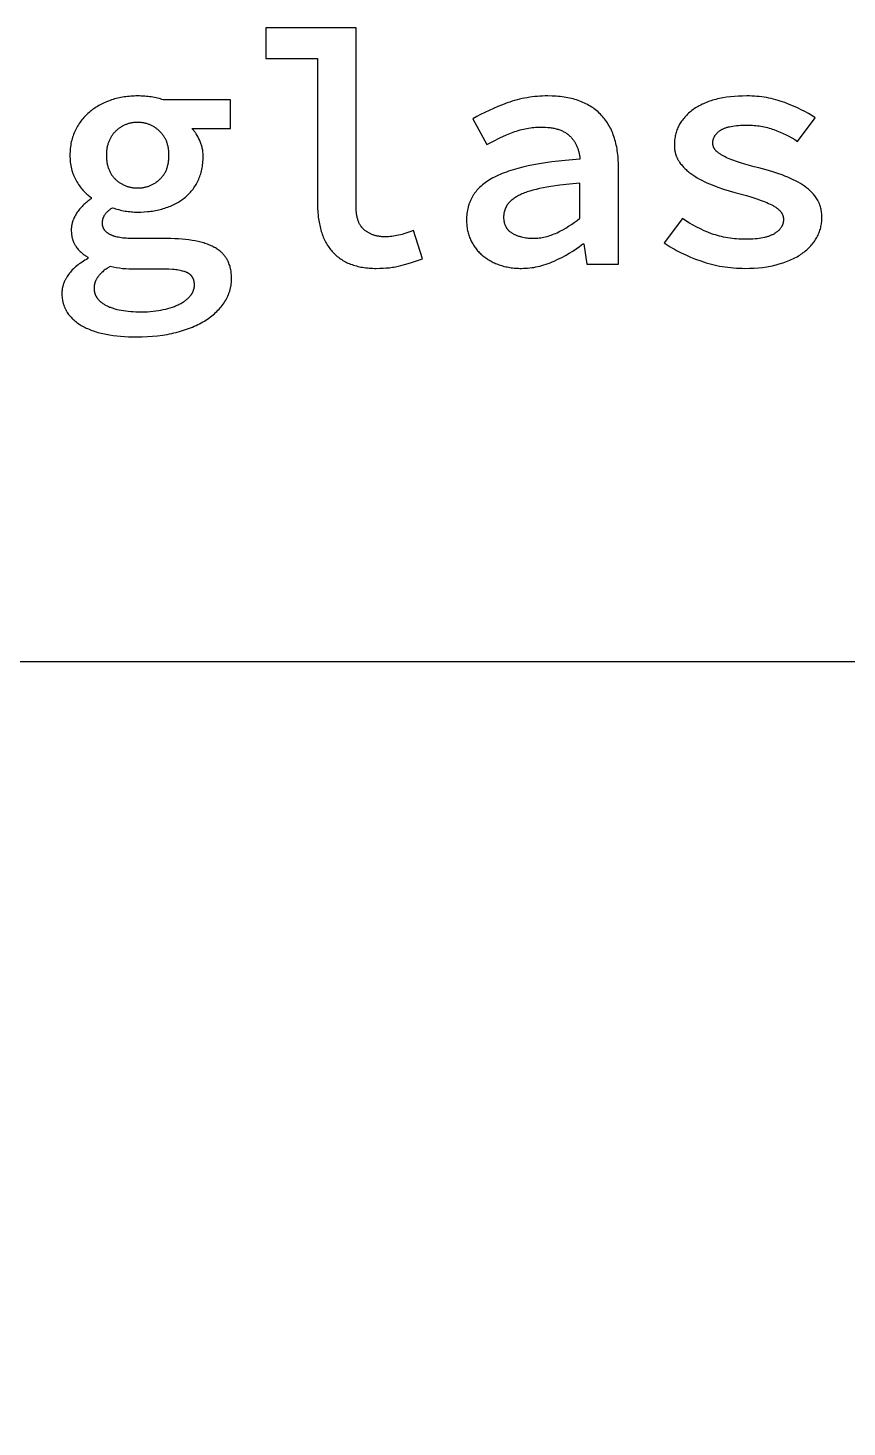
# Model space of a CAD drawing. Extents: x -364 to 3236, y -471 to 545.
# Drawn here: x 1728.6 to 1876.9, y 290.4 to 543.7 of the extents above; entities that cross this region are included whole.
import ezdxf

# ---------------------------------------------------------------- set-up
doc = ezdxf.new("R2010")
doc.units = 0
doc.layers.add('LIVELLO_03', color=3, linetype='CONTINUOUS')

msp = doc.modelspace()

# ---------------------------------------------------------------- linework, layer by layer
at = {"layer": 'LIVELLO_03'}
for points in [[(1788.03, 511.43), (1788.03, 543.74), (1771.67, 543.74), (1771.67, 538.22), (1781.06, 538.22), (1781.06, 511.8), (1781.07, 511.12), (1781.1, 510.46), (1781.15, 509.82), (1781.19, 509.5), (1781.23, 509.19), (1781.27, 508.89), (1781.32, 508.59), (1781.38, 508.3), (1781.44, 508.01), (1781.5, 507.73), (1781.57, 507.45), (1781.65, 507.17), (1781.73, 506.9), (1781.81, 506.64), (1781.9, 506.38), (1782, 506.12), (1782.1, 505.87), (1782.21, 505.63), (1782.32, 505.39), (1782.44, 505.15), (1782.56, 504.92), (1782.69, 504.7), (1782.82, 504.47), (1782.96, 504.26), (1783.1, 504.05), (1783.25, 503.84), (1783.4, 503.64), (1783.56, 503.44), (1783.73, 503.25), (1783.9, 503.06), (1784.07, 502.88), (1784.25, 502.71), (1784.43, 502.54), (1784.62, 502.38), (1784.82, 502.22), (1785.02, 502.07), (1785.22, 501.92), (1785.43, 501.79), (1785.65, 501.65), (1785.87, 501.53), (1786.09, 501.4), (1786.32, 501.29), (1786.56, 501.18), (1786.8, 501.08), (1787.05, 500.98), (1787.3, 500.89), (1787.55, 500.8), (1787.81, 500.72), (1788.08, 500.65), (1788.35, 500.58), (1788.63, 500.52), (1788.91, 500.46), (1789.19, 500.41), (1789.48, 500.37), (1789.78, 500.33), (1790.08, 500.29), (1790.39, 500.27), (1790.7, 500.25), (1791.02, 500.23), (1791.34, 500.22), (1791.67, 500.22), (1792.31, 500.23), (1792.92, 500.25), (1793.51, 500.29), (1794.08, 500.34), (1794.63, 500.41), (1794.89, 500.45), (1795.15, 500.49), (1795.4, 500.54), (1795.65, 500.59), (1795.89, 500.65), (1796.12, 500.71), (1797.06, 500.96), (1798.04, 501.25), (1800.09, 501.92), (1798.45, 507.07), (1797.74, 506.8), (1797.39, 506.68), (1797.05, 506.56), (1796.71, 506.46), (1796.37, 506.37), (1796.05, 506.28), (1795.73, 506.21), (1795.41, 506.14), (1795.1, 506.08), (1794.8, 506.03), (1794.5, 505.99), (1794.21, 505.96), (1793.92, 505.94), (1793.64, 505.92), (1793.36, 505.92), (1793.08, 505.92), (1792.94, 505.93), (1792.8, 505.94), (1792.66, 505.95), (1792.53, 505.96), (1792.39, 505.98), (1792.26, 505.99), (1792.13, 506.02), (1792, 506.04), (1791.87, 506.06), (1791.75, 506.09), (1791.62, 506.12), (1791.5, 506.16), (1791.38, 506.19), (1791.26, 506.23), (1791.14, 506.27), (1791.02, 506.31), (1790.91, 506.36), (1790.79, 506.4), (1790.68, 506.45), (1790.57, 506.5), (1790.46, 506.56), (1790.35, 506.62), (1790.25, 506.68), (1790.14, 506.74), (1790.04, 506.8), (1789.94, 506.87), (1789.84, 506.94), (1789.74, 507.01), (1789.64, 507.08), (1789.55, 507.16), (1789.5, 507.2), (1789.45, 507.24), (1789.41, 507.28), (1789.36, 507.32), (1789.32, 507.36), (1789.27, 507.41), (1789.23, 507.45), (1789.19, 507.5), (1789.15, 507.54), (1789.11, 507.59), (1789.07, 507.64), (1789.03, 507.69), (1788.99, 507.74), (1788.95, 507.79), (1788.92, 507.84), (1788.88, 507.89), (1788.81, 508), (1788.75, 508.11), (1788.68, 508.23), (1788.62, 508.34), (1788.56, 508.46), (1788.51, 508.59), (1788.46, 508.72), (1788.41, 508.85), (1788.36, 508.98), (1788.32, 509.12), (1788.28, 509.27), (1788.24, 509.41), (1788.21, 509.56), (1788.18, 509.71), (1788.15, 509.87), (1788.12, 510.03), (1788.1, 510.19), (1788.08, 510.36), (1788.07, 510.53), (1788.05, 510.7), (1788.04, 510.88), (1788.04, 511.06)], [(1734.76, 495.74), (1734.76, 495.49), (1734.77, 495.24), (1734.79, 495), (1734.82, 494.77), (1734.85, 494.54), (1734.87, 494.42), (1734.89, 494.31), (1734.92, 494.2), (1734.94, 494.08), (1734.97, 493.97), (1735, 493.86), (1735.03, 493.76), (1735.06, 493.65), (1735.1, 493.54), (1735.14, 493.44), (1735.18, 493.33), (1735.22, 493.23), (1735.26, 493.13), (1735.3, 493.03), (1735.35, 492.92), (1735.4, 492.83), (1735.45, 492.73), (1735.5, 492.63), (1735.55, 492.53), (1735.61, 492.44), (1735.67, 492.34), (1735.73, 492.25), (1735.85, 492.07), (1735.98, 491.89), (1736.12, 491.71), (1736.26, 491.54), (1736.41, 491.37), (1736.57, 491.21), (1736.73, 491.04), (1736.9, 490.89), (1737.08, 490.73), (1737.26, 490.58), (1737.45, 490.44), (1737.64, 490.3), (1737.84, 490.16), (1738.05, 490.02), (1738.26, 489.89), (1738.48, 489.77), (1738.71, 489.64), (1738.94, 489.52), (1739.18, 489.41), (1739.42, 489.3), (1739.67, 489.19), (1739.92, 489.09), (1740.18, 488.99), (1740.45, 488.89), (1740.72, 488.8), (1740.99, 488.72), (1741.27, 488.63), (1741.56, 488.56), (1742.15, 488.41), (1742.76, 488.28), (1743.39, 488.17), (1744.04, 488.07), (1744.71, 487.99), (1745.39, 487.92), (1746.1, 487.86), (1746.83, 487.83), (1747.57, 487.8), (1748.33, 487.8), (1749.31, 487.81), (1750.26, 487.85), (1751.18, 487.91), (1752.08, 488), (1752.96, 488.12), (1753.82, 488.26), (1754.23, 488.34), (1754.65, 488.42), (1755.05, 488.52), (1755.45, 488.61), (1756.23, 488.83), (1756.98, 489.06), (1757.35, 489.18), (1757.7, 489.31), (1758.05, 489.45), (1758.39, 489.58), (1758.73, 489.73), (1759.05, 489.87), (1759.37, 490.03), (1759.68, 490.18), (1759.98, 490.34), (1760.28, 490.51), (1760.57, 490.68), (1760.85, 490.86), (1761.12, 491.04), (1761.39, 491.22), (1761.64, 491.41), (1761.89, 491.6), (1762.13, 491.8), (1762.37, 492), (1762.59, 492.2), (1762.81, 492.41), (1763.02, 492.62), (1763.22, 492.84), (1763.42, 493.06), (1763.6, 493.28), (1763.78, 493.51), (1763.95, 493.74), (1764.12, 493.98), (1764.27, 494.22), (1764.42, 494.46), (1764.56, 494.71), (1764.68, 494.96), (1764.8, 495.21), (1764.91, 495.46), (1764.96, 495.58), (1765.01, 495.71), (1765.06, 495.84), (1765.1, 495.96), (1765.14, 496.09), (1765.18, 496.22), (1765.22, 496.35), (1765.25, 496.48), (1765.28, 496.61), (1765.31, 496.74), (1765.34, 496.87), (1765.37, 497), (1765.39, 497.13), (1765.41, 497.27), (1765.43, 497.4), (1765.44, 497.53), (1765.46, 497.67), (1765.47, 497.8), (1765.47, 497.93), (1765.48, 498.07), (1765.48, 498.21), (1765.48, 498.34), (1765.48, 498.58), (1765.47, 498.82), (1765.46, 499.05), (1765.44, 499.28), (1765.41, 499.5), (1765.38, 499.72), (1765.34, 499.93), (1765.3, 500.14), (1765.25, 500.35), (1765.2, 500.55), (1765.14, 500.75), (1765.07, 500.94), (1765, 501.13), (1764.92, 501.32), (1764.88, 501.41), (1764.84, 501.5), (1764.8, 501.59), (1764.75, 501.67), (1764.7, 501.76), (1764.66, 501.85), (1764.61, 501.93), (1764.55, 502.01), (1764.5, 502.1), (1764.45, 502.18), (1764.39, 502.26), (1764.34, 502.34), (1764.28, 502.42), (1764.22, 502.49), (1764.16, 502.57), (1764.1, 502.64), (1764.03, 502.72), (1763.97, 502.79), (1763.9, 502.86), (1763.83, 502.93), (1763.76, 503), (1763.69, 503.07), (1763.62, 503.14), (1763.54, 503.2), (1763.39, 503.33), (1763.23, 503.46), (1763.07, 503.58), (1762.9, 503.7), (1762.73, 503.81), (1762.55, 503.92), (1762.36, 504.02), (1762.17, 504.12), (1761.97, 504.22), (1761.77, 504.31), (1761.56, 504.41), (1761.34, 504.49), (1761.12, 504.58), (1760.9, 504.66), (1760.66, 504.74), (1760.43, 504.81), (1760.18, 504.88), (1759.94, 504.95), (1759.42, 505.08), (1758.89, 505.19), (1758.33, 505.29), (1757.75, 505.38), (1757.14, 505.45), (1756.52, 505.51), (1755.87, 505.55), (1755.2, 505.59), (1754.5, 505.61), (1753.79, 505.61), (1747.73, 505.61), (1747.04, 505.63), (1746.72, 505.64), (1746.41, 505.66), (1746.1, 505.68), (1745.81, 505.71), (1745.53, 505.75), (1745.26, 505.79), (1745, 505.84), (1744.75, 505.89), (1744.52, 505.95), (1744.4, 505.98), (1744.29, 506.01), (1744.18, 506.05), (1744.08, 506.08), (1743.97, 506.12), (1743.87, 506.16), (1743.78, 506.2), (1743.68, 506.24), (1743.59, 506.28), (1743.5, 506.33), (1743.41, 506.37), (1743.33, 506.42), (1743.25, 506.47), (1743.17, 506.52), (1743.09, 506.57), (1743.02, 506.62), (1742.95, 506.67), (1742.88, 506.73), (1742.82, 506.78), (1742.76, 506.84), (1742.73, 506.87), (1742.7, 506.9), (1742.67, 506.93), (1742.64, 506.96), (1742.61, 506.99), (1742.59, 507.02), (1742.56, 507.05), (1742.54, 507.09), (1742.51, 507.12), (1742.49, 507.15), (1742.47, 507.18), (1742.44, 507.22), (1742.42, 507.25), (1742.4, 507.28), (1742.38, 507.32), (1742.36, 507.35), (1742.34, 507.39), (1742.32, 507.42), (1742.31, 507.46), (1742.29, 507.49), (1742.27, 507.53), (1742.26, 507.57), (1742.24, 507.6), (1742.23, 507.64), (1742.21, 507.68), (1742.2, 507.72), (1742.19, 507.76), (1742.18, 507.8), (1742.17, 507.83), (1742.16, 507.87), (1742.15, 507.91), (1742.14, 507.95), (1742.13, 507.99), (1742.13, 508.03), (1742.12, 508.08), (1742.11, 508.12), (1742.1, 508.2), (1742.1, 508.29), (1742.09, 508.37), (1742.09, 508.46), (1742.09, 508.51), (1742.09, 508.56), (1742.09, 508.61), (1742.1, 508.66), (1742.1, 508.71), (1742.11, 508.75), (1742.11, 508.8), (1742.12, 508.85), (1742.13, 508.9), (1742.14, 508.94), (1742.14, 508.99), (1742.15, 509.04), (1742.17, 509.09), (1742.18, 509.13), (1742.19, 509.18), (1742.2, 509.22), (1742.22, 509.27), (1742.23, 509.32), (1742.25, 509.36), (1742.27, 509.41), (1742.29, 509.45), (1742.31, 509.5), (1742.33, 509.54), (1742.35, 509.58), (1742.37, 509.63), (1742.39, 509.67), (1742.41, 509.72), (1742.44, 509.76), (1742.49, 509.85), (1742.55, 509.93), (1742.6, 510.02), (1742.67, 510.1), (1742.73, 510.18), (1742.8, 510.27), (1742.87, 510.35), (1742.95, 510.43), (1743.03, 510.51), (1743.11, 510.59), (1743.2, 510.67), (1743.29, 510.74), (1743.39, 510.82), (1743.48, 510.9), (1743.58, 510.97), (1743.69, 511.04), (1743.8, 511.12), (1743.91, 511.19), (1744.2, 511.09), (1744.48, 511.01), (1744.77, 510.92), (1745.06, 510.85), (1745.34, 510.77), (1745.63, 510.71), (1745.91, 510.65), (1746.2, 510.6), (1746.48, 510.55), (1746.76, 510.51), (1747.05, 510.48), (1747.33, 510.45), (1747.61, 510.43), (1747.89, 510.41), (1748.17, 510.41), (1748.45, 510.4), (1749.07, 510.41), (1749.68, 510.44), (1750.28, 510.49), (1750.57, 510.52), (1750.86, 510.56), (1751.15, 510.6), (1751.44, 510.65), (1751.73, 510.7), (1752.01, 510.76), (1752.29, 510.82), (1752.57, 510.89), (1752.85, 510.96), (1753.12, 511.04), (1753.39, 511.12), (1753.66, 511.21), (1753.92, 511.3), (1754.18, 511.4), (1754.43, 511.5), (1754.68, 511.61), (1754.92, 511.72), (1755.16, 511.83), (1755.39, 511.96), (1755.62, 512.08), (1755.85, 512.21), (1756.07, 512.35), (1756.29, 512.49), (1756.5, 512.64), (1756.71, 512.79), (1756.91, 512.95), (1757.11, 513.11), (1757.3, 513.28), (1757.49, 513.45), (1757.67, 513.62), (1757.84, 513.8), (1758.02, 513.99), (1758.18, 514.18), (1758.34, 514.37), (1758.5, 514.57), (1758.64, 514.78), (1758.79, 514.98), (1758.93, 515.2), (1759.06, 515.42), (1759.19, 515.64), (1759.31, 515.87), (1759.42, 516.1), (1759.53, 516.34), (1759.64, 516.58), (1759.73, 516.82), (1759.82, 517.08), (1759.9, 517.33), (1759.98, 517.59), (1760.05, 517.86), (1760.11, 518.13), (1760.16, 518.4), (1760.21, 518.68), (1760.24, 518.97), (1760.28, 519.26), (1760.3, 519.55), (1760.32, 519.85), (1760.33, 520.15), (1760.33, 520.46), (1760.33, 520.66), (1760.32, 520.85), (1760.31, 521.04), (1760.3, 521.23), (1760.27, 521.42), (1760.25, 521.61), (1760.22, 521.79), (1760.18, 521.97), (1760.14, 522.15), (1760.1, 522.33), (1760.05, 522.5), (1759.99, 522.67), (1759.93, 522.84), (1759.87, 523.01), (1759.8, 523.18), (1759.73, 523.34), (1759.57, 523.66), (1759.41, 523.97), (1759.25, 524.26), (1759.08, 524.55), (1758.99, 524.68), (1758.9, 524.82), (1758.81, 524.95), (1758.72, 525.07), (1758.62, 525.2), (1758.53, 525.32), (1758.43, 525.44), (1758.33, 525.55), (1765.3, 525.55), (1765.3, 530.71), (1753.12, 530.71), (1752.87, 530.79), (1752.61, 530.88), (1752.35, 530.95), (1752.08, 531.02), (1751.81, 531.09), (1751.53, 531.15), (1751.24, 531.2), (1750.95, 531.25), (1750.66, 531.29), (1750.36, 531.33), (1750.06, 531.36), (1749.75, 531.39), (1749.43, 531.41), (1749.11, 531.42), (1748.79, 531.43), (1748.45, 531.43), (1748.14, 531.43), (1747.84, 531.42), (1747.53, 531.41), (1747.23, 531.39), (1746.93, 531.36), (1746.63, 531.33), (1746.33, 531.29), (1746.04, 531.25), (1745.75, 531.2), (1745.45, 531.15), (1745.17, 531.09), (1744.88, 531.02), (1744.6, 530.95), (1744.31, 530.88), (1744.03, 530.79), (1743.76, 530.71), (1743.48, 530.61), (1743.21, 530.51), (1742.95, 530.41), (1742.69, 530.3), (1742.43, 530.19), (1742.18, 530.07), (1741.93, 529.95), (1741.68, 529.82), (1741.44, 529.69), (1741.21, 529.55), (1740.97, 529.4), (1740.75, 529.26), (1740.52, 529.1), (1740.3, 528.95), (1740.09, 528.78), (1739.88, 528.61), (1739.67, 528.44), (1739.47, 528.26), (1739.28, 528.08), (1739.09, 527.89), (1738.9, 527.7), (1738.72, 527.5), (1738.55, 527.3), (1738.38, 527.09), (1738.21, 526.88), (1738.06, 526.66), (1737.9, 526.44), (1737.75, 526.21), (1737.61, 525.98), (1737.47, 525.74), (1737.34, 525.5), (1737.21, 525.25), (1737.09, 525), (1736.98, 524.74), (1736.87, 524.48), (1736.77, 524.22), (1736.68, 523.95), (1736.6, 523.67), (1736.53, 523.4), (1736.46, 523.11), (1736.4, 522.83), (1736.35, 522.54), (1736.31, 522.24), (1736.27, 521.94), (1736.25, 521.64), (1736.23, 521.33), (1736.22, 521.02), (1736.21, 520.71), (1736.22, 520.37), (1736.23, 520.05), (1736.25, 519.73), (1736.28, 519.42), (1736.32, 519.11), (1736.37, 518.81), (1736.43, 518.51), (1736.49, 518.22), (1736.57, 517.94), (1736.65, 517.66), (1736.69, 517.52), (1736.74, 517.38), (1736.79, 517.25), (1736.84, 517.11), (1736.9, 516.98), (1736.95, 516.85), (1737.01, 516.72), (1737.07, 516.6), (1737.13, 516.47), (1737.2, 516.34), (1737.26, 516.22), (1737.33, 516.1), (1737.48, 515.86), (1737.62, 515.63), (1737.77, 515.4), (1737.92, 515.18), (1738.08, 514.97), (1738.24, 514.76), (1738.4, 514.56), (1738.57, 514.37), (1738.74, 514.19), (1738.91, 514.01), (1739.09, 513.83), (1739.27, 513.67), (1739.46, 513.51), (1739.64, 513.35), (1739.83, 513.21), (1740.03, 513.07), (1740.03, 512.83), (1739.83, 512.68), (1739.63, 512.53), (1739.44, 512.38), (1739.25, 512.23), (1739.07, 512.07), (1738.9, 511.92), (1738.73, 511.75), (1738.56, 511.59), (1738.4, 511.43), (1738.25, 511.26), (1738.1, 511.09), (1737.95, 510.91), (1737.81, 510.74), (1737.68, 510.56), (1737.55, 510.37), (1737.42, 510.19), (1737.31, 510), (1737.2, 509.82), (1737.09, 509.63), (1737, 509.45), (1736.91, 509.26), (1736.83, 509.07), (1736.8, 508.98), (1736.76, 508.88), (1736.73, 508.79), (1736.7, 508.7), (1736.67, 508.6), (1736.64, 508.51), (1736.61, 508.42), (1736.59, 508.32), (1736.57, 508.23), (1736.55, 508.13), (1736.53, 508.04), (1736.51, 507.95), (1736.5, 507.85), (1736.49, 507.76), (1736.48, 507.66), (1736.47, 507.57), (1736.46, 507.47), (1736.46, 507.38), (1736.46, 507.28), (1736.45, 507.19), (1736.46, 506.96), (1736.47, 506.73), (1736.49, 506.51), (1736.5, 506.4), (1736.51, 506.29), (1736.53, 506.19), (1736.54, 506.08), (1736.56, 505.98), (1736.58, 505.87), (1736.6, 505.77), (1736.63, 505.67), (1736.65, 505.58), (1736.68, 505.48), (1736.71, 505.38), (1736.74, 505.29), (1736.77, 505.19), (1736.81, 505.1), (1736.85, 505.01), (1736.88, 504.92), (1736.92, 504.83), (1736.97, 504.75), (1737.01, 504.66), (1737.05, 504.58), (1737.1, 504.49), (1737.15, 504.41), (1737.2, 504.33), (1737.25, 504.25), (1737.31, 504.18), (1737.36, 504.1), (1737.48, 503.95), (1737.6, 503.8), (1737.72, 503.66), (1737.84, 503.53), (1737.96, 503.39), (1738.09, 503.27), (1738.22, 503.14), (1738.35, 503.02), (1738.48, 502.91), (1738.62, 502.8), (1738.76, 502.69), (1738.9, 502.59), (1739.04, 502.49), (1739.19, 502.4), (1739.33, 502.31), (1739.48, 502.22), (1739.48, 501.98), (1739.2, 501.82), (1738.93, 501.67), (1738.66, 501.51), (1738.4, 501.35), (1738.15, 501.18), (1737.91, 501.01), (1737.68, 500.84), (1737.45, 500.66), (1737.24, 500.48), (1737.03, 500.3), (1736.83, 500.11), (1736.64, 499.92), (1736.46, 499.73), (1736.29, 499.53), (1736.13, 499.33), (1735.97, 499.13), (1735.82, 498.92), (1735.69, 498.72), (1735.62, 498.61), (1735.56, 498.51), (1735.5, 498.41), (1735.44, 498.3), (1735.38, 498.2), (1735.33, 498.09), (1735.28, 497.99), (1735.23, 497.88), (1735.18, 497.78), (1735.14, 497.67), (1735.1, 497.57), (1735.06, 497.46), (1735.02, 497.36), (1734.99, 497.25), (1734.96, 497.14), (1734.93, 497.04), (1734.9, 496.93), (1734.88, 496.82), (1734.85, 496.71), (1734.83, 496.61), (1734.82, 496.5), (1734.8, 496.39), (1734.79, 496.28), (1734.78, 496.17), (1734.77, 496.06), (1734.76, 495.95), (1734.76, 495.85)], [(1808.03, 508.95), (1808.03, 508.71), (1808.04, 508.47), (1808.06, 508.23), (1808.08, 508), (1808.1, 507.77), (1808.13, 507.54), (1808.17, 507.31), (1808.21, 507.09), (1808.26, 506.87), (1808.31, 506.65), (1808.37, 506.44), (1808.44, 506.23), (1808.51, 506.02), (1808.59, 505.81), (1808.67, 505.6), (1808.76, 505.4), (1808.85, 505.2), (1808.95, 505.01), (1809.05, 504.82), (1809.16, 504.63), (1809.27, 504.44), (1809.39, 504.26), (1809.51, 504.08), (1809.64, 503.91), (1809.77, 503.74), (1809.9, 503.57), (1810.04, 503.41), (1810.19, 503.25), (1810.34, 503.09), (1810.49, 502.94), (1810.65, 502.79), (1810.82, 502.64), (1810.99, 502.5), (1811.16, 502.36), (1811.34, 502.23), (1811.51, 502.1), (1811.7, 501.98), (1811.89, 501.85), (1812.08, 501.74), (1812.27, 501.62), (1812.47, 501.51), (1812.67, 501.41), (1812.88, 501.3), (1813.09, 501.21), (1813.3, 501.11), (1813.52, 501.02), (1813.74, 500.94), (1813.97, 500.86), (1814.2, 500.78), (1814.43, 500.71), (1814.66, 500.64), (1814.9, 500.58), (1815.14, 500.52), (1815.38, 500.47), (1815.63, 500.42), (1815.88, 500.38), (1816.13, 500.34), (1816.38, 500.31), (1816.64, 500.28), (1816.9, 500.26), (1817.16, 500.24), (1817.43, 500.23), (1817.7, 500.22), (1817.97, 500.22), (1818.35, 500.23), (1818.72, 500.24), (1819.1, 500.27), (1819.48, 500.3), (1819.85, 500.35), (1820.22, 500.4), (1820.59, 500.47), (1820.96, 500.55), (1821.33, 500.63), (1821.7, 500.73), (1822.06, 500.84), (1822.43, 500.95), (1822.79, 501.08), (1823.16, 501.22), (1823.52, 501.37), (1823.88, 501.52), (1824.59, 501.86), (1825.29, 502.21), (1825.97, 502.57), (1826.63, 502.96), (1827.28, 503.35), (1827.91, 503.77), (1828.52, 504.2), (1829.12, 504.64), (1829.3, 504.64), (1829.85, 500.95), (1835.55, 500.95), (1835.55, 518.58), (1835.53, 519.35), (1835.52, 519.73), (1835.49, 520.1), (1835.47, 520.46), (1835.43, 520.82), (1835.39, 521.17), (1835.34, 521.52), (1835.29, 521.86), (1835.23, 522.2), (1835.16, 522.53), (1835.09, 522.85), (1835.01, 523.17), (1834.92, 523.48), (1834.83, 523.79), (1834.73, 524.09), (1834.62, 524.39), (1834.51, 524.68), (1834.39, 524.96), (1834.27, 525.24), (1834.14, 525.51), (1834, 525.78), (1833.85, 526.04), (1833.7, 526.29), (1833.55, 526.54), (1833.38, 526.79), (1833.22, 527.03), (1833.04, 527.26), (1832.86, 527.48), (1832.67, 527.7), (1832.47, 527.92), (1832.27, 528.13), (1832.07, 528.33), (1831.85, 528.53), (1831.63, 528.72), (1831.41, 528.9), (1831.18, 529.08), (1830.94, 529.25), (1830.7, 529.42), (1830.45, 529.57), (1830.2, 529.73), (1829.94, 529.87), (1829.67, 530.01), (1829.4, 530.14), (1829.12, 530.27), (1828.84, 530.39), (1828.55, 530.5), (1828.26, 530.61), (1827.96, 530.71), (1827.65, 530.8), (1827.34, 530.89), (1827.02, 530.97), (1826.7, 531.04), (1826.37, 531.11), (1826.03, 531.17), (1825.69, 531.23), (1825.35, 531.27), (1824.99, 531.32), (1824.64, 531.35), (1824.27, 531.38), (1823.9, 531.4), (1823.53, 531.42), (1822.76, 531.43), (1822.28, 531.43), (1821.81, 531.41), (1821.34, 531.39), (1820.87, 531.35), (1820.4, 531.31), (1819.94, 531.25), (1819.47, 531.19), (1819.01, 531.11), (1818.56, 531.03), (1818.1, 530.94), (1817.65, 530.83), (1817.2, 530.72), (1816.75, 530.59), (1816.31, 530.46), (1815.86, 530.31), (1815.42, 530.16), (1814.56, 529.84), (1813.72, 529.5), (1812.9, 529.16), (1812.11, 528.81), (1811.34, 528.45), (1810.59, 528.08), (1809.88, 527.7), (1809.18, 527.31), (1811.73, 522.64), (1812.89, 523.26), (1814.07, 523.83), (1815.27, 524.37), (1816.48, 524.86), (1816.79, 524.97), (1817.1, 525.08), (1817.41, 525.18), (1817.72, 525.27), (1818.03, 525.35), (1818.34, 525.43), (1818.65, 525.5), (1818.96, 525.56), (1819.27, 525.62), (1819.59, 525.66), (1819.9, 525.7), (1820.22, 525.74), (1820.53, 525.76), (1820.85, 525.78), (1821.17, 525.79), (1821.48, 525.8), (1821.93, 525.79), (1822.36, 525.77), (1822.78, 525.74), (1822.98, 525.72), (1823.18, 525.69), (1823.37, 525.67), (1823.56, 525.64), (1823.75, 525.6), (1823.93, 525.57), (1824.11, 525.53), (1824.28, 525.48), (1824.45, 525.44), (1824.62, 525.39), (1824.78, 525.33), (1824.94, 525.28), (1825.1, 525.22), (1825.25, 525.16), (1825.4, 525.09), (1825.54, 525.02), (1825.68, 524.95), (1825.81, 524.88), (1825.95, 524.8), (1826.07, 524.72), (1826.2, 524.63), (1826.32, 524.54), (1826.43, 524.45), (1826.55, 524.36), (1826.65, 524.26), (1826.76, 524.16), (1826.86, 524.06), (1826.96, 523.95), (1827.05, 523.84), (1827.14, 523.74), (1827.23, 523.63), (1827.32, 523.51), (1827.4, 523.4), (1827.48, 523.28), (1827.56, 523.17), (1827.64, 523.05), (1827.71, 522.93), (1827.78, 522.8), (1827.85, 522.68), (1827.91, 522.55), (1827.97, 522.43), (1828.03, 522.3), (1828.09, 522.16), (1828.14, 522.03), (1828.19, 521.9), (1828.23, 521.76), (1828.28, 521.62), (1828.32, 521.48), (1828.36, 521.34), (1828.39, 521.19), (1828.43, 521.05), (1828.46, 520.9), (1828.48, 520.75), (1828.51, 520.6), (1828.53, 520.45), (1828.55, 520.29), (1828.56, 520.14), (1828.58, 519.98), (1825.92, 519.77), (1823.47, 519.49), (1822.32, 519.33), (1821.22, 519.16), (1820.18, 518.97), (1819.18, 518.77), (1818.23, 518.55), (1817.33, 518.31), (1816.47, 518.06), (1815.65, 517.8), (1815.26, 517.66), (1814.88, 517.52), (1814.51, 517.37), (1814.15, 517.22), (1813.8, 517.07), (1813.46, 516.91), (1813.13, 516.75), (1812.82, 516.58), (1812.51, 516.41), (1812.22, 516.24), (1811.93, 516.06), (1811.66, 515.88), (1811.4, 515.69), (1811.14, 515.5), (1810.9, 515.31), (1810.67, 515.11), (1810.44, 514.9), (1810.34, 514.8), (1810.23, 514.69), (1810.13, 514.59), (1810.03, 514.48), (1809.93, 514.37), (1809.84, 514.26), (1809.75, 514.15), (1809.66, 514.04), (1809.57, 513.92), (1809.49, 513.81), (1809.41, 513.69), (1809.33, 513.58), (1809.25, 513.46), (1809.18, 513.34), (1809.11, 513.22), (1809.04, 513.1), (1808.98, 512.98), (1808.91, 512.86), (1808.85, 512.73), (1808.79, 512.61), (1808.73, 512.48), (1808.68, 512.35), (1808.63, 512.22), (1808.57, 512.09), (1808.53, 511.96), (1808.48, 511.83), (1808.44, 511.7), (1808.39, 511.56), (1808.36, 511.43), (1808.32, 511.29), (1808.25, 511.01), (1808.19, 510.73), (1808.14, 510.44), (1808.1, 510.15), (1808.07, 509.86), (1808.05, 509.56), (1808.03, 509.26)], [(1847.12, 509.25), (1843.85, 504.83), (1844.2, 504.59), (1844.56, 504.35), (1844.93, 504.12), (1845.31, 503.89), (1845.69, 503.67), (1846.08, 503.46), (1846.89, 503.04), (1847.74, 502.64), (1848.61, 502.26), (1849.52, 501.9), (1850.45, 501.55), (1850.93, 501.39), (1851.41, 501.24), (1851.9, 501.1), (1852.39, 500.97), (1852.88, 500.85), (1853.37, 500.74), (1853.86, 500.64), (1854.36, 500.55), (1854.86, 500.48), (1855.37, 500.41), (1855.88, 500.35), (1856.39, 500.3), (1856.9, 500.27), (1857.41, 500.24), (1857.93, 500.23), (1858.45, 500.22), (1859.29, 500.23), (1860.1, 500.27), (1860.89, 500.32), (1861.65, 500.4), (1862.39, 500.5), (1862.75, 500.56), (1863.1, 500.63), (1863.45, 500.7), (1863.79, 500.78), (1864.13, 500.86), (1864.45, 500.95), (1865.09, 501.14), (1865.4, 501.24), (1865.7, 501.34), (1866, 501.45), (1866.29, 501.57), (1866.57, 501.68), (1866.85, 501.8), (1867.12, 501.93), (1867.38, 502.06), (1867.64, 502.19), (1867.89, 502.33), (1868.13, 502.47), (1868.37, 502.61), (1868.59, 502.76), (1868.82, 502.92), (1869.03, 503.07), (1869.24, 503.23), (1869.45, 503.4), (1869.64, 503.56), (1869.83, 503.74), (1870.02, 503.91), (1870.19, 504.09), (1870.36, 504.27), (1870.53, 504.45), (1870.68, 504.64), (1870.83, 504.83), (1870.98, 505.02), (1871.11, 505.22), (1871.24, 505.42), (1871.37, 505.62), (1871.48, 505.83), (1871.59, 506.04), (1871.7, 506.25), (1871.79, 506.46), (1871.88, 506.68), (1871.96, 506.89), (1872.04, 507.11), (1872.11, 507.34), (1872.17, 507.56), (1872.22, 507.79), (1872.27, 508.02), (1872.3, 508.25), (1872.34, 508.48), (1872.36, 508.71), (1872.38, 508.95), (1872.39, 509.19), (1872.39, 509.43), (1872.39, 509.66), (1872.38, 509.88), (1872.37, 510.1), (1872.34, 510.31), (1872.31, 510.53), (1872.28, 510.74), (1872.24, 510.94), (1872.19, 511.14), (1872.13, 511.34), (1872.07, 511.54), (1872.04, 511.64), (1872.01, 511.73), (1871.97, 511.83), (1871.93, 511.92), (1871.89, 512.01), (1871.85, 512.11), (1871.81, 512.2), (1871.77, 512.29), (1871.72, 512.38), (1871.67, 512.47), (1871.63, 512.56), (1871.58, 512.64), (1871.47, 512.82), (1871.36, 512.99), (1871.25, 513.15), (1871.12, 513.32), (1871, 513.48), (1870.87, 513.64), (1870.73, 513.79), (1870.59, 513.95), (1870.44, 514.1), (1870.29, 514.24), (1870.14, 514.39), (1869.97, 514.53), (1869.81, 514.67), (1869.63, 514.81), (1869.46, 514.94), (1869.27, 515.07), (1869.08, 515.2), (1868.89, 515.32), (1868.49, 515.57), (1868.07, 515.81), (1867.64, 516.05), (1867.18, 516.27), (1866.7, 516.49), (1866.21, 516.71), (1865.7, 516.92), (1865.17, 517.12), (1864.62, 517.32), (1863.48, 517.7), (1862.27, 518.06), (1861, 518.4), (1860.11, 518.62), (1859.26, 518.84), (1858.44, 519.07), (1857.67, 519.31), (1856.93, 519.56), (1856.25, 519.8), (1855.62, 520.06), (1855.32, 520.18), (1855.03, 520.31), (1854.76, 520.44), (1854.63, 520.51), (1854.5, 520.58), (1854.38, 520.64), (1854.26, 520.71), (1854.14, 520.79), (1854.03, 520.86), (1853.92, 520.93), (1853.82, 521), (1853.72, 521.08), (1853.62, 521.15), (1853.53, 521.23), (1853.44, 521.31), (1853.35, 521.38), (1853.27, 521.46), (1853.23, 521.5), (1853.2, 521.54), (1853.16, 521.58), (1853.12, 521.62), (1853.09, 521.67), (1853.06, 521.71), (1853.02, 521.75), (1852.99, 521.79), (1852.96, 521.83), (1852.94, 521.88), (1852.91, 521.92), (1852.88, 521.96), (1852.86, 522), (1852.84, 522.05), (1852.82, 522.09), (1852.8, 522.14), (1852.78, 522.18), (1852.76, 522.23), (1852.74, 522.27), (1852.73, 522.32), (1852.71, 522.36), (1852.7, 522.41), (1852.69, 522.46), (1852.68, 522.5), (1852.67, 522.55), (1852.66, 522.6), (1852.65, 522.64), (1852.65, 522.69), (1852.64, 522.74), (1852.64, 522.79), (1852.64, 522.84), (1852.64, 522.89), (1852.64, 522.97), (1852.64, 523.06), (1852.65, 523.14), (1852.66, 523.23), (1852.67, 523.31), (1852.69, 523.39), (1852.7, 523.47), (1852.72, 523.56), (1852.75, 523.64), (1852.77, 523.71), (1852.8, 523.79), (1852.83, 523.87), (1852.87, 523.94), (1852.9, 524.02), (1852.94, 524.09), (1852.98, 524.17), (1853.03, 524.24), (1853.08, 524.31), (1853.13, 524.38), (1853.18, 524.45), (1853.24, 524.52), (1853.3, 524.59), (1853.36, 524.66), (1853.42, 524.72), (1853.49, 524.79), (1853.56, 524.85), (1853.63, 524.92), (1853.7, 524.98), (1853.78, 525.04), (1853.86, 525.1), (1853.94, 525.16), (1854.03, 525.22), (1854.07, 525.25), (1854.12, 525.28), (1854.21, 525.33), (1854.31, 525.39), (1854.41, 525.44), (1854.52, 525.49), (1854.63, 525.54), (1854.74, 525.59), (1854.86, 525.63), (1854.98, 525.67), (1855.1, 525.72), (1855.23, 525.76), (1855.37, 525.79), (1855.5, 525.83), (1855.64, 525.86), (1855.94, 525.92), (1856.25, 525.98), (1856.58, 526.03), (1856.92, 526.07), (1857.28, 526.1), (1857.66, 526.13), (1858.05, 526.14), (1858.45, 526.16), (1858.88, 526.16), (1859.2, 526.16), (1859.51, 526.15), (1859.82, 526.13), (1860.13, 526.11), (1860.44, 526.08), (1860.75, 526.04), (1861.05, 526), (1861.36, 525.96), (1861.66, 525.9), (1861.95, 525.84), (1862.25, 525.77), (1862.54, 525.7), (1862.83, 525.62), (1863.12, 525.53), (1863.41, 525.44), (1863.7, 525.34), (1864.26, 525.13), (1864.82, 524.9), (1865.36, 524.66), (1865.9, 524.39), (1866.43, 524.12), (1866.95, 523.82), (1867.47, 523.52), (1867.97, 523.19), (1871.18, 527.49), (1870.59, 527.87), (1869.97, 528.23), (1869.33, 528.59), (1868.65, 528.93), (1867.95, 529.27), (1867.22, 529.6), (1866.46, 529.91), (1865.67, 530.22), (1865.26, 530.37), (1864.86, 530.5), (1864.45, 530.63), (1864.03, 530.75), (1863.62, 530.86), (1863.2, 530.96), (1862.77, 531.05), (1862.35, 531.13), (1861.92, 531.2), (1861.49, 531.26), (1861.05, 531.31), (1860.61, 531.36), (1860.17, 531.39), (1859.72, 531.41), (1859.27, 531.43), (1858.82, 531.43), (1858.03, 531.42), (1857.27, 531.39), (1856.54, 531.34), (1855.82, 531.28), (1855.13, 531.19), (1854.46, 531.08), (1854.14, 531.02), (1853.82, 530.96), (1853.5, 530.89), (1853.2, 530.81), (1852.89, 530.73), (1852.6, 530.65), (1852.31, 530.56), (1852.02, 530.46), (1851.74, 530.36), (1851.47, 530.26), (1851.2, 530.15), (1850.94, 530.03), (1850.69, 529.92), (1850.44, 529.79), (1850.19, 529.66), (1849.96, 529.53), (1849.72, 529.39), (1849.5, 529.25), (1849.28, 529.1), (1849.06, 528.95), (1848.85, 528.79), (1848.65, 528.63), (1848.45, 528.47), (1848.26, 528.3), (1848.08, 528.14), (1847.91, 527.96), (1847.74, 527.79), (1847.58, 527.61), (1847.42, 527.43), (1847.27, 527.25), (1847.13, 527.07), (1846.99, 526.88), (1846.86, 526.69), (1846.74, 526.49), (1846.62, 526.3), (1846.51, 526.1), (1846.41, 525.9), (1846.32, 525.69), (1846.23, 525.48), (1846.14, 525.27), (1846.07, 525.06), (1846, 524.84), (1845.93, 524.62), (1845.88, 524.4), (1845.83, 524.18), (1845.79, 523.95), (1845.75, 523.72), (1845.72, 523.49), (1845.7, 523.25), (1845.68, 523.01), (1845.67, 522.77), (1845.67, 522.52), (1845.67, 522.31), (1845.68, 522.1), (1845.69, 522), (1845.7, 521.9), (1845.71, 521.8), (1845.72, 521.7), (1845.74, 521.6), (1845.76, 521.5), (1845.77, 521.4), (1845.79, 521.3), (1845.82, 521.2), (1845.84, 521.11), (1845.87, 521.01), (1845.89, 520.92), (1845.92, 520.82), (1845.95, 520.73), (1845.99, 520.64), (1846.02, 520.54), (1846.06, 520.45), (1846.1, 520.36), (1846.14, 520.27), (1846.18, 520.18), (1846.22, 520.09), (1846.27, 520.01), (1846.31, 519.92), (1846.36, 519.83), (1846.41, 519.75), (1846.47, 519.66), (1846.52, 519.58), (1846.58, 519.49), (1846.69, 519.33), (1846.81, 519.16), (1846.94, 519), (1847.07, 518.85), (1847.2, 518.69), (1847.34, 518.54), (1847.49, 518.38), (1847.64, 518.24), (1847.79, 518.09), (1847.95, 517.94), (1848.11, 517.8), (1848.28, 517.66), (1848.45, 517.53), (1848.63, 517.39), (1848.81, 517.26), (1849, 517.13), (1849.39, 516.88), (1849.79, 516.63), (1850.2, 516.39), (1850.64, 516.16), (1851.08, 515.94), (1851.55, 515.72), (1852.02, 515.51), (1852.51, 515.31), (1853.52, 514.93), (1854.55, 514.58), (1855.58, 514.27), (1856.64, 513.98), (1858.76, 513.38), (1859.7, 513.09), (1860.58, 512.8), (1861.37, 512.52), (1862.09, 512.24), (1862.42, 512.11), (1862.73, 511.97), (1863.03, 511.84), (1863.3, 511.71), (1863.43, 511.64), (1863.56, 511.57), (1863.68, 511.5), (1863.8, 511.43), (1863.91, 511.36), (1864.02, 511.29), (1864.13, 511.22), (1864.23, 511.14), (1864.33, 511.07), (1864.42, 510.99), (1864.51, 510.92), (1864.6, 510.84), (1864.68, 510.76), (1864.75, 510.68), (1864.83, 510.6), (1864.86, 510.56), (1864.89, 510.52), (1864.93, 510.47), (1864.96, 510.43), (1864.99, 510.39), (1865.02, 510.35), (1865.05, 510.31), (1865.07, 510.26), (1865.1, 510.22), (1865.13, 510.18), (1865.15, 510.13), (1865.17, 510.09), (1865.2, 510.05), (1865.22, 510), (1865.24, 509.96), (1865.26, 509.91), (1865.27, 509.87), (1865.29, 509.82), (1865.31, 509.78), (1865.32, 509.73), (1865.34, 509.69), (1865.35, 509.64), (1865.36, 509.6), (1865.37, 509.55), (1865.38, 509.5), (1865.39, 509.45), (1865.4, 509.41), (1865.41, 509.36), (1865.41, 509.31), (1865.42, 509.26), (1865.42, 509.22), (1865.42, 509.17), (1865.42, 509.12), (1865.42, 509.07), (1865.42, 508.97), (1865.42, 508.87), (1865.41, 508.78), (1865.4, 508.68), (1865.39, 508.64), (1865.38, 508.59), (1865.38, 508.54), (1865.37, 508.5), (1865.36, 508.45), (1865.35, 508.41), (1865.33, 508.36), (1865.32, 508.32), (1865.31, 508.27), (1865.29, 508.23), (1865.28, 508.18), (1865.26, 508.14), (1865.25, 508.1), (1865.23, 508.05), (1865.21, 508.01), (1865.19, 507.97), (1865.17, 507.93), (1865.15, 507.88), (1865.13, 507.84), (1865.11, 507.8), (1865.09, 507.76), (1865.06, 507.72), (1865.01, 507.64), (1864.96, 507.56), (1864.91, 507.48), (1864.85, 507.4), (1864.78, 507.32), (1864.72, 507.25), (1864.65, 507.17), (1864.58, 507.1), (1864.5, 507.03), (1864.43, 506.96), (1864.34, 506.89), (1864.26, 506.82), (1864.17, 506.75), (1864.08, 506.69), (1863.99, 506.62), (1863.89, 506.56), (1863.79, 506.49), (1863.68, 506.43), (1863.58, 506.37), (1863.46, 506.31), (1863.35, 506.26), (1863.23, 506.2), (1863.11, 506.15), (1862.98, 506.1), (1862.85, 506.06), (1862.72, 506.01), (1862.58, 505.97), (1862.44, 505.92), (1862.3, 505.88), (1862.15, 505.85), (1862, 505.81), (1861.68, 505.74), (1861.35, 505.68), (1861.01, 505.63), (1860.65, 505.59), (1860.28, 505.56), (1859.89, 505.53), (1859.49, 505.51), (1859.07, 505.5), (1858.64, 505.49), (1858.21, 505.5), (1857.78, 505.51), (1857.37, 505.53), (1856.95, 505.56), (1856.55, 505.59), (1856.14, 505.63), (1855.75, 505.68), (1855.36, 505.74), (1854.97, 505.81), (1854.59, 505.88), (1854.22, 505.97), (1853.85, 506.06), (1853.48, 506.15), (1853.12, 506.26), (1852.77, 506.37), (1852.42, 506.49), (1851.74, 506.75), (1851.06, 507.04), (1850.39, 507.35), (1849.72, 507.68), (1849.06, 508.04), (1848.41, 508.42), (1847.76, 508.82)], [(1748.45, 514.77), (1748.6, 514.77), (1748.74, 514.77), (1748.88, 514.78), (1749.02, 514.79), (1749.16, 514.8), (1749.3, 514.82), (1749.43, 514.84), (1749.57, 514.86), (1749.7, 514.89), (1749.83, 514.92), (1749.97, 514.95), (1750.1, 514.98), (1750.23, 515.02), (1750.35, 515.06), (1750.48, 515.11), (1750.61, 515.15), (1750.73, 515.2), (1750.85, 515.25), (1750.98, 515.31), (1751.1, 515.37), (1751.22, 515.43), (1751.33, 515.5), (1751.45, 515.56), (1751.57, 515.63), (1751.68, 515.71), (1751.8, 515.79), (1751.91, 515.87), (1752.02, 515.95), (1752.13, 516.03), (1752.24, 516.12), (1752.35, 516.22), (1752.45, 516.31), (1752.56, 516.41), (1752.66, 516.51), (1752.76, 516.61), (1752.85, 516.72), (1752.94, 516.83), (1753.03, 516.94), (1753.12, 517.05), (1753.2, 517.17), (1753.27, 517.28), (1753.35, 517.4), (1753.42, 517.53), (1753.49, 517.65), (1753.55, 517.78), (1753.61, 517.91), (1753.67, 518.05), (1753.73, 518.18), (1753.78, 518.32), (1753.83, 518.46), (1753.87, 518.61), (1753.91, 518.75), (1753.95, 518.9), (1753.99, 519.05), (1754.02, 519.21), (1754.05, 519.36), (1754.07, 519.52), (1754.09, 519.68), (1754.11, 519.85), (1754.12, 520.01), (1754.14, 520.18), (1754.14, 520.35), (1754.15, 520.53), (1754.15, 520.71), (1754.15, 520.87), (1754.14, 521.04), (1754.14, 521.21), (1754.12, 521.37), (1754.11, 521.53), (1754.09, 521.69), (1754.07, 521.84), (1754.05, 522), (1754.02, 522.15), (1753.99, 522.3), (1753.95, 522.45), (1753.91, 522.59), (1753.87, 522.74), (1753.83, 522.88), (1753.78, 523.02), (1753.73, 523.15), (1753.67, 523.29), (1753.61, 523.42), (1753.55, 523.55), (1753.49, 523.68), (1753.42, 523.8), (1753.35, 523.93), (1753.27, 524.05), (1753.2, 524.17), (1753.12, 524.28), (1753.03, 524.4), (1752.94, 524.51), (1752.85, 524.62), (1752.76, 524.73), (1752.66, 524.83), (1752.56, 524.94), (1752.45, 525.04), (1752.35, 525.14), (1752.24, 525.23), (1752.13, 525.33), (1752.02, 525.41), (1751.91, 525.5), (1751.8, 525.58), (1751.68, 525.66), (1751.57, 525.74), (1751.45, 525.81), (1751.33, 525.89), (1751.22, 525.95), (1751.1, 526.02), (1750.98, 526.08), (1750.85, 526.14), (1750.73, 526.19), (1750.61, 526.24), (1750.48, 526.29), (1750.35, 526.34), (1750.23, 526.38), (1750.1, 526.42), (1749.97, 526.45), (1749.83, 526.49), (1749.7, 526.52), (1749.57, 526.54), (1749.43, 526.57), (1749.3, 526.59), (1749.16, 526.61), (1749.02, 526.62), (1748.88, 526.63), (1748.74, 526.64), (1748.6, 526.64), (1748.45, 526.64), (1748.31, 526.64), (1748.17, 526.64), (1748.03, 526.63), (1747.89, 526.62), (1747.75, 526.61), (1747.61, 526.59), (1747.48, 526.57), (1747.34, 526.54), (1747.21, 526.52), (1747.08, 526.49), (1746.95, 526.45), (1746.82, 526.42), (1746.69, 526.38), (1746.56, 526.34), (1746.44, 526.29), (1746.31, 526.24), (1746.19, 526.19), (1746.06, 526.14), (1745.94, 526.08), (1745.82, 526.02), (1745.71, 525.95), (1745.59, 525.89), (1745.47, 525.81), (1745.36, 525.74), (1745.24, 525.66), (1745.13, 525.58), (1745.02, 525.5), (1744.91, 525.41), (1744.8, 525.33), (1744.7, 525.23), (1744.59, 525.14), (1744.48, 525.04), (1744.38, 524.94), (1744.28, 524.83), (1744.19, 524.73), (1744.09, 524.62), (1744, 524.51), (1743.92, 524.4), (1743.84, 524.28), (1743.76, 524.17), (1743.68, 524.05), (1743.61, 523.93), (1743.54, 523.8), (1743.47, 523.68), (1743.41, 523.55), (1743.35, 523.42), (1743.29, 523.29), (1743.23, 523.15), (1743.18, 523.02), (1743.14, 522.88), (1743.09, 522.74), (1743.05, 522.59), (1743.01, 522.45), (1742.98, 522.3), (1742.95, 522.15), (1742.92, 522), (1742.9, 521.84), (1742.88, 521.69), (1742.86, 521.53), (1742.84, 521.37), (1742.83, 521.21), (1742.82, 521.04), (1742.82, 520.87), (1742.82, 520.71), (1742.82, 520.53), (1742.82, 520.35), (1742.83, 520.18), (1742.84, 520.01), (1742.86, 519.85), (1742.88, 519.68), (1742.9, 519.52), (1742.92, 519.36), (1742.95, 519.21), (1742.98, 519.05), (1743.01, 518.9), (1743.05, 518.75), (1743.09, 518.61), (1743.14, 518.46), (1743.18, 518.32), (1743.23, 518.18), (1743.29, 518.05), (1743.35, 517.91), (1743.41, 517.78), (1743.47, 517.65), (1743.54, 517.53), (1743.61, 517.4), (1743.68, 517.28), (1743.76, 517.17), (1743.84, 517.05), (1743.92, 516.94), (1744, 516.83), (1744.09, 516.72), (1744.19, 516.61), (1744.28, 516.51), (1744.38, 516.41), (1744.48, 516.31), (1744.59, 516.22), (1744.7, 516.12), (1744.8, 516.03), (1744.91, 515.95), (1745.02, 515.87), (1745.13, 515.79), (1745.24, 515.71), (1745.36, 515.63), (1745.47, 515.56), (1745.59, 515.5), (1745.71, 515.43), (1745.82, 515.37), (1745.94, 515.31), (1746.06, 515.25), (1746.19, 515.2), (1746.31, 515.15), (1746.44, 515.11), (1746.56, 515.06), (1746.69, 515.02), (1746.82, 514.98), (1746.95, 514.95), (1747.08, 514.92), (1747.21, 514.89), (1747.34, 514.86), (1747.48, 514.84), (1747.61, 514.82), (1747.75, 514.8), (1747.89, 514.79), (1748.03, 514.78), (1748.17, 514.77), (1748.31, 514.77)], [(1814.76, 509.49), (1814.76, 509.37), (1814.76, 509.25), (1814.77, 509.13), (1814.78, 509.01), (1814.8, 508.89), (1814.81, 508.78), (1814.83, 508.67), (1814.85, 508.56), (1814.88, 508.45), (1814.91, 508.35), (1814.94, 508.25), (1814.97, 508.15), (1815.01, 508.05), (1815.05, 507.95), (1815.07, 507.9), (1815.1, 507.86), (1815.12, 507.81), (1815.14, 507.77), (1815.17, 507.72), (1815.19, 507.68), (1815.22, 507.63), (1815.25, 507.59), (1815.27, 507.55), (1815.3, 507.5), (1815.33, 507.46), (1815.36, 507.42), (1815.39, 507.38), (1815.42, 507.34), (1815.46, 507.3), (1815.49, 507.26), (1815.52, 507.22), (1815.56, 507.18), (1815.59, 507.14), (1815.63, 507.11), (1815.66, 507.07), (1815.7, 507.03), (1815.78, 506.96), (1815.86, 506.89), (1815.94, 506.83), (1816.03, 506.76), (1816.12, 506.7), (1816.21, 506.64), (1816.3, 506.58), (1816.4, 506.53), (1816.5, 506.47), (1816.6, 506.42), (1816.7, 506.37), (1816.8, 506.32), (1816.91, 506.27), (1817.01, 506.23), (1817.12, 506.19), (1817.23, 506.14), (1817.34, 506.1), (1817.45, 506.07), (1817.56, 506.03), (1817.67, 506), (1817.79, 505.96), (1818.02, 505.9), (1818.26, 505.85), (1818.51, 505.8), (1818.76, 505.76), (1819.01, 505.73), (1819.27, 505.71), (1819.54, 505.69), (1819.81, 505.68), (1820.09, 505.67), (1820.37, 505.68), (1820.65, 505.69), (1820.93, 505.71), (1821.2, 505.74), (1821.48, 505.77), (1821.75, 505.82), (1822.02, 505.87), (1822.3, 505.92), (1822.57, 505.99), (1822.83, 506.07), (1823.1, 506.15), (1823.37, 506.24), (1823.63, 506.33), (1823.9, 506.44), (1824.16, 506.55), (1824.42, 506.67), (1824.95, 506.93), (1825.47, 507.21), (1825.99, 507.51), (1826.51, 507.83), (1827.03, 508.17), (1827.54, 508.53), (1828.06, 508.91), (1828.58, 509.31), (1828.58, 515.61), (1826.66, 515.45), (1824.91, 515.26), (1823.33, 515.04), (1822.6, 514.92), (1821.91, 514.8), (1821.26, 514.66), (1820.64, 514.52), (1820.06, 514.37), (1819.51, 514.21), (1819, 514.05), (1818.76, 513.96), (1818.52, 513.87), (1818.3, 513.78), (1818.08, 513.69), (1817.87, 513.59), (1817.67, 513.49), (1817.47, 513.39), (1817.29, 513.29), (1817.11, 513.19), (1816.94, 513.09), (1816.77, 512.98), (1816.61, 512.87), (1816.46, 512.76), (1816.32, 512.65), (1816.18, 512.54), (1816.05, 512.43), (1815.99, 512.37), (1815.93, 512.31), (1815.87, 512.25), (1815.81, 512.19), (1815.76, 512.13), (1815.71, 512.07), (1815.65, 512.01), (1815.6, 511.95), (1815.56, 511.89), (1815.51, 511.83), (1815.47, 511.77), (1815.42, 511.71), (1815.38, 511.64), (1815.34, 511.58), (1815.3, 511.52), (1815.27, 511.45), (1815.23, 511.39), (1815.2, 511.32), (1815.16, 511.26), (1815.13, 511.19), (1815.1, 511.13), (1815.07, 511.06), (1815.04, 510.99), (1815.02, 510.93), (1814.99, 510.86), (1814.97, 510.79), (1814.95, 510.72), (1814.92, 510.65), (1814.9, 510.58), (1814.89, 510.51), (1814.87, 510.44), (1814.85, 510.37), (1814.84, 510.3), (1814.82, 510.23), (1814.81, 510.16), (1814.8, 510.09), (1814.79, 510.01), (1814.78, 509.94), (1814.77, 509.87), (1814.77, 509.79), (1814.76, 509.72), (1814.76, 509.64)], [(836.42, -471), (2036.42, -471), (2036.42, 429), (836.42, 429)]]:
    msp.add_lwpolyline(points, close=True, dxfattribs=at)
msp.add_lwpolyline([(1740.58, 496.64), (1740.58, 496.58), (1740.58, 496.52), (1740.58, 496.46), (1740.58, 496.4), (1740.59, 496.34), (1740.6, 496.28), (1740.6, 496.22), (1740.61, 496.16), (1740.62, 496.1), (1740.63, 496.04), (1740.64, 495.98), (1740.65, 495.92), (1740.67, 495.87), (1740.68, 495.81), (1740.7, 495.75), (1740.71, 495.7), (1740.73, 495.64), (1740.75, 495.59), (1740.77, 495.53), (1740.79, 495.48), (1740.81, 495.42), (1740.84, 495.37), (1740.86, 495.32), (1740.89, 495.26), (1740.91, 495.21), (1740.94, 495.16), (1740.97, 495.11), (1741, 495.06), (1741.03, 495.01), (1741.06, 494.96), (1741.09, 494.91), (1741.13, 494.86), (1741.16, 494.81), (1741.2, 494.76), (1741.24, 494.71), (1741.28, 494.66), (1741.31, 494.62), (1741.36, 494.57), (1741.44, 494.48), (1741.53, 494.38), (1741.62, 494.3), (1741.72, 494.21), (1741.82, 494.12), (1741.93, 494.04), (1742.04, 493.95), (1742.15, 493.87), (1742.27, 493.79), (1742.39, 493.72), (1742.52, 493.64), (1742.65, 493.57), (1742.79, 493.49), (1742.93, 493.42), (1743.07, 493.35), (1743.22, 493.29), (1743.37, 493.22), (1743.53, 493.16), (1743.69, 493.1), (1743.85, 493.04), (1744.02, 492.99), (1744.19, 492.94), (1744.36, 492.89), (1744.72, 492.79), (1745.1, 492.71), (1745.49, 492.63), (1745.9, 492.56), (1746.32, 492.5), (1746.76, 492.45), (1747.21, 492.41), (1747.68, 492.38), (1748.17, 492.36), (1748.67, 492.35), (1749.18, 492.34), (1749.72, 492.35), (1750.25, 492.37), (1750.76, 492.4), (1751.26, 492.44), (1751.74, 492.5), (1752.22, 492.56), (1752.68, 492.64), (1753.12, 492.74), (1753.55, 492.84), (1753.97, 492.95), (1754.37, 493.07), (1754.76, 493.2), (1755.13, 493.33), (1755.31, 493.41), (1755.48, 493.48), (1755.66, 493.56), (1755.83, 493.63), (1755.99, 493.71), (1756.15, 493.8), (1756.31, 493.88), (1756.46, 493.97), (1756.61, 494.05), (1756.75, 494.14), (1756.89, 494.23), (1757.02, 494.33), (1757.15, 494.42), (1757.27, 494.52), (1757.39, 494.61), (1757.51, 494.71), (1757.61, 494.81), (1757.72, 494.92), (1757.82, 495.02), (1757.91, 495.13), (1758.01, 495.23), (1758.09, 495.34), (1758.17, 495.45), (1758.21, 495.51), (1758.25, 495.56), (1758.28, 495.62), (1758.32, 495.67), (1758.35, 495.73), (1758.38, 495.79), (1758.41, 495.84), (1758.44, 495.9), (1758.47, 495.96), (1758.5, 496.01), (1758.52, 496.07), (1758.55, 496.13), (1758.57, 496.19), (1758.59, 496.24), (1758.61, 496.3), (1758.63, 496.36), (1758.65, 496.42), (1758.66, 496.48), (1758.68, 496.53), (1758.69, 496.59), (1758.7, 496.65), (1758.72, 496.71), (1758.73, 496.77), (1758.73, 496.83), (1758.74, 496.89), (1758.75, 496.95), (1758.75, 497.01), (1758.75, 497.07), (1758.76, 497.13), (1758.76, 497.19), (1758.76, 497.3), (1758.75, 497.41), (1758.74, 497.51), (1758.73, 497.61), (1758.72, 497.71), (1758.7, 497.81), (1758.68, 497.9), (1758.67, 497.95), (1758.66, 497.99), (1758.65, 498.04), (1758.64, 498.09), (1758.62, 498.13), (1758.61, 498.17), (1758.59, 498.22), (1758.58, 498.26), (1758.56, 498.3), (1758.54, 498.34), (1758.53, 498.38), (1758.51, 498.42), (1758.49, 498.46), (1758.47, 498.5), (1758.45, 498.54), (1758.42, 498.58), (1758.4, 498.62), (1758.38, 498.65), (1758.35, 498.69), (1758.33, 498.72), (1758.3, 498.76), (1758.28, 498.79), (1758.25, 498.83), (1758.22, 498.86), (1758.19, 498.89), (1758.17, 498.93), (1758.14, 498.96), (1758.1, 498.99), (1758.07, 499.02), (1758.04, 499.05), (1758.01, 499.08), (1757.97, 499.11), (1757.94, 499.13), (1757.91, 499.16), (1757.87, 499.19), (1757.83, 499.21), (1757.8, 499.24), (1757.76, 499.27), (1757.72, 499.29), (1757.68, 499.31), (1757.64, 499.34), (1757.6, 499.36), (1757.56, 499.38), (1757.51, 499.4), (1757.43, 499.45), (1757.34, 499.49), (1757.24, 499.52), (1757.15, 499.56), (1757.05, 499.59), (1756.95, 499.63), (1756.84, 499.66), (1756.62, 499.72), (1756.39, 499.78), (1756.15, 499.83), (1755.9, 499.87), (1755.64, 499.92), (1755.36, 499.96), (1755.08, 499.99), (1754.78, 500.02), (1754.15, 500.06), (1753.48, 500.09), (1752.76, 500.1), (1748.03, 500.1, -0.081236), (1743.48, 500.58), (1743.1, 500.34), (1742.93, 500.22), (1742.75, 500.1), (1742.59, 499.98), (1742.43, 499.86), (1742.28, 499.74), (1742.14, 499.61), (1742, 499.49), (1741.87, 499.37), (1741.75, 499.25), (1741.63, 499.13), (1741.52, 499.01), (1741.42, 498.89), (1741.38, 498.83), (1741.33, 498.77), (1741.28, 498.71), (1741.24, 498.64), (1741.16, 498.52), (1741.09, 498.4), (1741.02, 498.28), (1740.95, 498.16), (1740.92, 498.09), (1740.89, 498.03), (1740.86, 497.97), (1740.84, 497.91), (1740.81, 497.85), (1740.79, 497.78), (1740.76, 497.72), (1740.74, 497.66), (1740.72, 497.6), (1740.7, 497.53), (1740.69, 497.47), (1740.67, 497.41), (1740.65, 497.35), (1740.64, 497.28), (1740.63, 497.22), (1740.62, 497.16), (1740.61, 497.09), (1740.6, 497.03), (1740.59, 496.96), (1740.59, 496.9), (1740.58, 496.84), (1740.58, 496.77), (1740.58, 496.71)], format="xyb", close=True, dxfattribs=at)

doc.saveas('drawing.dxf')
